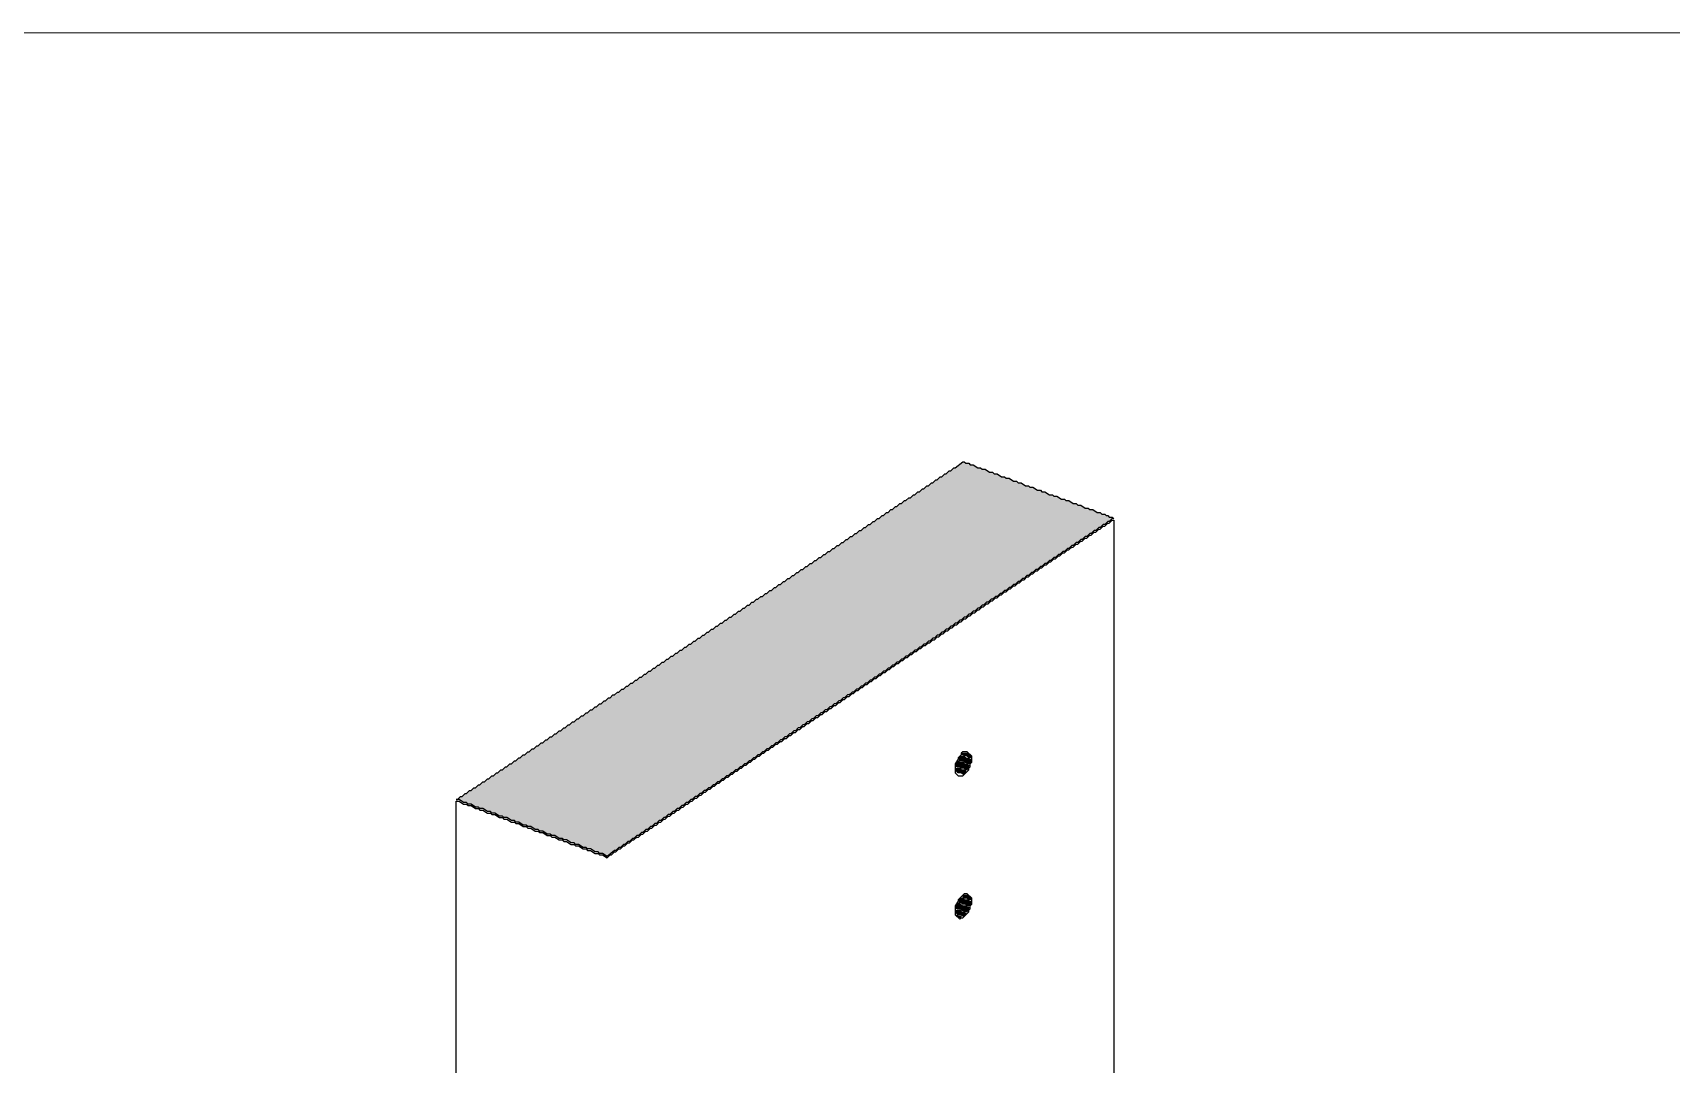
# Model space of a CAD drawing. Header units: millimetres. Extents: x 5 to 252589, y 5 to 415.
# Drawn here: x 12393.1 to 12484.5, y 147.5 to 205 of the extents above; entities that cross this region are included whole.
import ezdxf

# ---------------------------------------------------------------- set-up
doc = ezdxf.new("R2010")
doc.units = ezdxf.units.MM
for name, color, linetype, lineweight in [('DIM', 7, 'Continuous', 13), ('HATCH', 8, 'Continuous', 9), ('OUTLINE', 7, 'Continuous', 25)]:
    doc.layers.add(name, color=color, linetype=linetype, lineweight=lineweight)

msp = doc.modelspace()

# ---------------------------------------------------------------- hatches: boundary and pattern name
at = {"layer": 'HATCH', "true_color": 0xceb089}
for points in [[(12416.75, 162.25), (12416.83333, 162.25), (12417, 162.41667), (12417.08333, 162.41667), (12417.25, 162.58333), (12417.33333, 162.58333), (12417.5, 162.75), (12417.58333, 162.75), (12417.75, 162.91667), (12417.83333, 162.91667), (12418, 163.08333), (12418.08333, 163.08333), (12418.25, 163.25), (12418.33333, 163.25), (12418.5, 163.41667), (12418.58333, 163.41667), (12418.75, 163.58333), (12418.83333, 163.58333), (12419, 163.75), (12419.08333, 163.75), (12419.25, 163.91667), (12419.33333, 163.91667), (12419.5, 164.08333), (12419.58333, 164.08333), (12419.75, 164.25), (12419.83333, 164.25), (12420, 164.41667), (12420.08333, 164.41667), (12420.25, 164.58333), (12420.33333, 164.58333), (12420.5, 164.75), (12420.58333, 164.75), (12420.75, 164.91667), (12420.83333, 164.91667), (12421, 165.08333), (12421.08333, 165.08333), (12421.25, 165.25), (12421.33333, 165.25), (12421.5, 165.41667), (12421.58333, 165.41667), (12421.75, 165.58333), (12421.83333, 165.58333), (12422, 165.75), (12422.08333, 165.75), (12422.25, 165.91667), (12422.33333, 165.91667), (12422.5, 166.08333), (12422.58333, 166.08333), (12422.75, 166.25), (12422.83333, 166.25), (12423, 166.41667), (12423.08333, 166.41667), (12423.25, 166.58333), (12423.33333, 166.58333), (12423.5, 166.75), (12423.58333, 166.75), (12423.75, 166.91667), (12423.83333, 166.91667), (12424, 167.08333), (12424.08333, 167.08333), (12424.25, 167.25), (12424.33333, 167.25), (12424.5, 167.41667), (12424.58333, 167.41667), (12424.75, 167.58333), (12424.83333, 167.58333), (12425, 167.75), (12425.08333, 167.75), (12425.25, 167.91667), (12425.33333, 167.91667), (12425.5, 168.08333), (12425.58333, 168.08333), (12425.75, 168.25), (12425.83333, 168.25), (12426, 168.41667), (12426.08333, 168.41667), (12426.25, 168.58333), (12426.33333, 168.58333), (12426.5, 168.75), (12426.58333, 168.75), (12426.75, 168.91667), (12426.83333, 168.91667), (12427, 169.08333), (12427.08333, 169.08333), (12427.25, 169.25), (12427.33333, 169.25), (12427.5, 169.41667), (12427.58333, 169.41667), (12427.75, 169.58333), (12427.83333, 169.58333), (12428, 169.75), (12428.08333, 169.75), (12428.25, 169.91667), (12428.33333, 169.91667), (12428.5, 170.08333), (12428.58333, 170.08333), (12428.75, 170.25), (12428.83333, 170.25), (12429, 170.41667), (12429.08333, 170.41667), (12429.25, 170.58333), (12429.33333, 170.58333), (12429.5, 170.75), (12429.58333, 170.75), (12429.75, 170.91667), (12429.83333, 170.91667), (12430, 171.08333), (12430.08333, 171.08333), (12430.25, 171.25), (12430.33333, 171.25), (12430.5, 171.41667), (12430.58333, 171.41667), (12430.75, 171.58333), (12430.83333, 171.58333), (12431, 171.75), (12431.08333, 171.75), (12431.25, 171.91667), (12431.33333, 171.91667), (12431.5, 172.08333), (12431.58333, 172.08333), (12431.75, 172.25), (12431.83333, 172.25), (12432, 172.41667), (12432.08333, 172.41667), (12432.25, 172.58333), (12432.33333, 172.58333), (12432.5, 172.75), (12432.58333, 172.75), (12432.75, 172.91667), (12432.83333, 172.91667), (12433, 173.08333), (12433.08333, 173.08333), (12433.25, 173.25), (12433.33333, 173.25), (12433.5, 173.41667), (12433.58333, 173.41667), (12433.75, 173.58333), (12433.83333, 173.58333), (12434, 173.75), (12434.08333, 173.75), (12434.25, 173.91667), (12434.33333, 173.91667), (12434.5, 174.08333), (12434.58333, 174.08333), (12434.75, 174.25), (12434.83333, 174.25), (12435, 174.41667), (12435.08333, 174.41667), (12435.25, 174.58333), (12435.33333, 174.58333), (12435.5, 174.75), (12435.58333, 174.75), (12435.75, 174.91667), (12435.83333, 174.91667), (12436, 175.08333), (12436.08333, 175.08333), (12436.25, 175.25), (12436.33333, 175.25), (12436.5, 175.41667), (12436.58333, 175.41667), (12436.75, 175.58333), (12436.83333, 175.58333), (12437, 175.75), (12437.08333, 175.75), (12437.25, 175.91667), (12437.33333, 175.91667), (12437.5, 176.08333), (12437.58333, 176.08333), (12437.75, 176.25), (12437.83333, 176.25), (12438, 176.41667), (12438.08333, 176.41667), (12438.25, 176.58333), (12438.33333, 176.58333), (12438.5, 176.75), (12438.58333, 176.75), (12438.75, 176.91667), (12438.83333, 176.91667), (12439, 177.08333), (12439.08333, 177.08333), (12439.25, 177.25), (12439.33333, 177.25), (12439.5, 177.41667), (12439.58333, 177.41667), (12439.75, 177.58333), (12439.83333, 177.58333), (12440, 177.75), (12440.08333, 177.75), (12440.25, 177.91667), (12440.33333, 177.91667), (12440.5, 178.08333), (12440.58333, 178.08333), (12440.75, 178.25), (12440.83333, 178.25), (12441, 178.41667), (12441.08333, 178.41667), (12441.25, 178.58333), (12441.33333, 178.58333), (12441.5, 178.75), (12441.58333, 178.75), (12441.75, 178.91667), (12441.83333, 178.91667), (12442, 179.08333), (12442.08333, 179.08333), (12442.25, 179.25), (12442.33333, 179.25), (12442.5, 179.41667), (12442.58333, 179.41667), (12442.75, 179.58333), (12442.83333, 179.58333), (12443, 179.75), (12443.08333, 179.75), (12443.25, 179.91667), (12443.33333, 179.91667), (12443.5, 180.08333), (12443.58333, 180.08333), (12443.75, 180.25), (12443.83333, 180.25), (12444, 180.41667), (12444.08333, 180.41667), (12444.25, 180.58333), (12444.33333, 180.58333), (12444.5, 180.75), (12444.58333, 180.75), (12445, 181.08333), (12445.08333, 181.08333), (12445.16667, 181), (12445.33333, 181), (12445.41667, 180.91667), (12445.58333, 180.91667), (12445.83333, 180.75), (12446, 180.75), (12446.08333, 180.66667), (12446.25, 180.66667), (12446.5, 180.5), (12446.66667, 180.5), (12446.75, 180.41667), (12446.91667, 180.41667), (12447.16667, 180.25), (12447.33333, 180.25), (12447.41667, 180.16667), (12447.58333, 180.16667), (12447.83333, 180), (12448, 180), (12448.08333, 179.91667), (12448.25, 179.91667), (12448.5, 179.75), (12448.66667, 179.75), (12448.75, 179.66667), (12448.91667, 179.66667), (12449.16667, 179.5), (12449.33333, 179.5), (12449.41667, 179.41667), (12449.58333, 179.41667), (12449.83333, 179.25), (12450, 179.25), (12450.08333, 179.16667), (12450.25, 179.16667), (12450.5, 179), (12450.66667, 179), (12450.75, 178.91667), (12450.91667, 178.91667), (12451.16667, 178.75), (12451.33333, 178.75), (12451.41667, 178.66667), (12451.58333, 178.66667), (12451.83333, 178.5), (12452, 178.5), (12452.08333, 178.41667), (12452.25, 178.41667), (12452.5, 178.25), (12452.66667, 178.25), (12452.75, 178.16667), (12452.91667, 178.16667), (12453, 178.08333), (12453.08333, 178.08333), (12453.16667, 178), (12453.33333, 178), (12453.41667, 177.91667), (12453.33333, 177.91667), (12453.16667, 177.75), (12453.08333, 177.75), (12452.91667, 177.58333), (12452.83333, 177.58333), (12452.66667, 177.41667), (12452.58333, 177.41667), (12452.41667, 177.25), (12452.33333, 177.25), (12452.16667, 177.08333), (12452.08333, 177.08333), (12451.91667, 176.91667), (12451.83333, 176.91667), (12451.66667, 176.75), (12451.58333, 176.75), (12451.41667, 176.58333), (12451.33333, 176.58333), (12451.16667, 176.41667), (12451.08333, 176.41667), (12450.91667, 176.25), (12450.83333, 176.25), (12450.66667, 176.08333), (12450.58333, 176.08333), (12450.41667, 175.91667), (12450.33333, 175.91667), (12450.16667, 175.75), (12450.08333, 175.75), (12449.91667, 175.58333), (12449.83333, 175.58333), (12449.66667, 175.41667), (12449.58333, 175.41667), (12449.41667, 175.25), (12449.33333, 175.25), (12449.16667, 175.08333), (12449.08333, 175.08333), (12448.91667, 174.91667), (12448.83333, 174.91667), (12448.66667, 174.75), (12448.58333, 174.75), (12448.41667, 174.58333), (12448.33333, 174.58333), (12448.16667, 174.41667), (12448.08333, 174.41667), (12447.91667, 174.25), (12447.83333, 174.25), (12447.66667, 174.08333), (12447.58333, 174.08333), (12447.41667, 173.91667), (12447.33333, 173.91667), (12447.16667, 173.75), (12447.08333, 173.75), (12446.91667, 173.58333), (12446.83333, 173.58333), (12446.66667, 173.41667), (12446.58333, 173.41667), (12446.41667, 173.25), (12446.33333, 173.25), (12446.16667, 173.08333), (12446.08333, 173.08333), (12445.91667, 172.91667), (12445.83333, 172.91667), (12445.66667, 172.75), (12445.58333, 172.75), (12445.41667, 172.58333), (12445.33333, 172.58333), (12445.16667, 172.41667), (12445.08333, 172.41667), (12444.91667, 172.25), (12444.83333, 172.25), (12444.66667, 172.08333), (12444.58333, 172.08333), (12444.41667, 171.91667), (12444.33333, 171.91667), (12444.16667, 171.75), (12444.08333, 171.75), (12443.91667, 171.58333), (12443.83333, 171.58333), (12443.66667, 171.41667), (12443.58333, 171.41667), (12443.41667, 171.25), (12443.33333, 171.25), (12443.16667, 171.08333), (12443.08333, 171.08333), (12442.91667, 170.91667), (12442.83333, 170.91667), (12442.66667, 170.75), (12442.58333, 170.75), (12442.41667, 170.58333), (12442.33333, 170.58333), (12442.16667, 170.41667), (12442.08333, 170.41667), (12441.91667, 170.25), (12441.83333, 170.25), (12441.66667, 170.08333), (12441.58333, 170.08333), (12441.41667, 169.91667), (12441.33333, 169.91667), (12441.16667, 169.75), (12441.08333, 169.75), (12440.91667, 169.58333), (12440.83333, 169.58333), (12440.66667, 169.41667), (12440.58333, 169.41667), (12440.41667, 169.25), (12440.33333, 169.25), (12440.16667, 169.08333), (12440.08333, 169.08333), (12439.91667, 168.91667), (12439.83333, 168.91667), (12439.66667, 168.75), (12439.58333, 168.75), (12439.41667, 168.58333), (12439.33333, 168.58333), (12439.16667, 168.41667), (12439.08333, 168.41667), (12438.91667, 168.25), (12438.83333, 168.25), (12438.66667, 168.08333), (12438.58333, 168.08333), (12438.41667, 167.91667), (12438.33333, 167.91667), (12438.16667, 167.75), (12438.08333, 167.75), (12437.91667, 167.58333), (12437.83333, 167.58333), (12437.66667, 167.41667), (12437.58333, 167.41667), (12437.41667, 167.25), (12437.33333, 167.25), (12437.16667, 167.08333), (12437.08333, 167.08333), (12436.91667, 166.91667), (12436.83333, 166.91667), (12436.66667, 166.75), (12436.58333, 166.75), (12436.41667, 166.58333), (12436.33333, 166.58333), (12436.16667, 166.41667), (12436.08333, 166.41667), (12435.91667, 166.25), (12435.83333, 166.25), (12435.66667, 166.08333), (12435.58333, 166.08333), (12435.41667, 165.91667), (12435.33333, 165.91667), (12435.16667, 165.75), (12435.08333, 165.75), (12434.91667, 165.58333), (12434.83333, 165.58333), (12434.66667, 165.41667), (12434.58333, 165.41667), (12434.41667, 165.25), (12434.33333, 165.25), (12434.16667, 165.08333), (12434.08333, 165.08333), (12433.91667, 164.91667), (12433.83333, 164.91667), (12433.66667, 164.75), (12433.58333, 164.75), (12433.41667, 164.58333), (12433.33333, 164.58333), (12433.16667, 164.41667), (12433.08333, 164.41667), (12432.91667, 164.25), (12432.83333, 164.25), (12432.66667, 164.08333), (12432.58333, 164.08333), (12432.41667, 163.91667), (12432.33333, 163.91667), (12432.16667, 163.75), (12432.08333, 163.75), (12431.91667, 163.58333), (12431.83333, 163.58333), (12431.66667, 163.41667), (12431.58333, 163.41667), (12431.41667, 163.25), (12431.33333, 163.25), (12431.16667, 163.08333), (12431.08333, 163.08333), (12430.91667, 162.91667), (12430.83333, 162.91667), (12430.66667, 162.75), (12430.58333, 162.75), (12430.41667, 162.58333), (12430.33333, 162.58333), (12430.16667, 162.41667), (12430.08333, 162.41667), (12429.91667, 162.25), (12429.83333, 162.25), (12429.66667, 162.08333), (12429.58333, 162.08333), (12429.41667, 161.91667), (12429.33333, 161.91667), (12429.16667, 161.75), (12429.08333, 161.75), (12428.91667, 161.58333), (12428.83333, 161.58333), (12428.66667, 161.41667), (12428.58333, 161.41667), (12428.41667, 161.25), (12428.33333, 161.25), (12428.16667, 161.08333), (12428.08333, 161.08333), (12427.91667, 160.91667), (12427.83333, 160.91667), (12427.66667, 160.75), (12427.58333, 160.75), (12427.41667, 160.58333), (12427.33333, 160.58333), (12427.16667, 160.41667), (12427.08333, 160.41667), (12426.91667, 160.25), (12426.83333, 160.25), (12426.66667, 160.08333), (12426.58333, 160.08333), (12426.41667, 159.91667), (12426.33333, 159.91667), (12426.16667, 159.75), (12426.08333, 159.75), (12425.91667, 159.58333), (12425.83333, 159.58333), (12425.66667, 159.41667), (12425.58333, 159.41667), (12425.16667, 159.08333), (12424.91667, 159.25), (12424.75, 159.25), (12424.66667, 159.33333), (12424.5, 159.33333), (12424.25, 159.5), (12424.08333, 159.5), (12424, 159.58333), (12423.83333, 159.58333), (12423.58333, 159.75), (12423.41667, 159.75), (12423.33333, 159.83333), (12423.16667, 159.83333), (12422.91667, 160), (12422.75, 160), (12422.66667, 160.08333), (12422.5, 160.08333), (12422.25, 160.25), (12422.08333, 160.25), (12422, 160.33333), (12421.83333, 160.33333), (12421.58333, 160.5), (12421.41667, 160.5), (12421.33333, 160.58333), (12421.16667, 160.58333), (12420.91667, 160.75), (12420.75, 160.75), (12420.66667, 160.83333), (12420.5, 160.83333), (12420.25, 161), (12420.08333, 161), (12420, 161.08333), (12419.83333, 161.08333), (12419.58333, 161.25), (12419.41667, 161.25), (12419.33333, 161.33333), (12419.16667, 161.33333), (12418.91667, 161.5), (12418.75, 161.5), (12418.66667, 161.58333), (12418.5, 161.58333), (12418.25, 161.75), (12418.08333, 161.75), (12418, 161.83333), (12417.83333, 161.83333), (12417.58333, 162), (12417.41667, 162), (12417.33333, 162.08333), (12417.16667, 162.08333), (12416.91667, 162.25)], [(12445.25, 163.91667), (12445.16667, 163.91667), (12445.08333, 164), (12444.91667, 164), (12444.83333, 164.08333), (12444.66667, 164.08333), (12444.66667, 164.25), (12444.75, 164.33333), (12444.75, 164.41667), (12444.83333, 164.33333), (12445, 164.33333), (12445.08333, 164.25), (12445.33333, 164.16667)], [(12445.25, 156), (12445.08333, 156), (12444.83333, 156.16667), (12444.66667, 156.16667), (12444.66667, 156.33333), (12444.75, 156.41667), (12444.75, 156.5), (12445, 156.33333), (12445.16667, 156.33333), (12445.25, 156.25), (12445.33333, 156.25)]]:
    msp.add_hatch(color=43, dxfattribs=at).paths.add_polyline_path(points)
at = {"layer": 'HATCH', "true_color": 0xc4a782}
for points in [[(12445.41667, 164.33333), (12445.33333, 164.25), (12445.25, 164.25), (12445, 164.41667), (12444.83333, 164.41667), (12444.83333, 164.58333), (12444.91667, 164.66667), (12445.08333, 164.66667), (12445.16667, 164.58333), (12445.41667, 164.5)], [(12445.41667, 156.41667), (12445.33333, 156.33333), (12445.25, 156.33333), (12445.16667, 156.41667), (12445, 156.41667), (12444.91667, 156.5), (12444.83333, 156.5), (12444.83333, 156.66667), (12444.91667, 156.75), (12445, 156.75), (12445.08333, 156.66667), (12445.25, 156.66667), (12445.33333, 156.58333), (12445.41667, 156.58333)]]:
    msp.add_hatch(color=43, dxfattribs=at).paths.add_polyline_path(points)
at = {"layer": 'HATCH', "true_color": 0xb49a77}
for points in [[(12445.41667, 164.58333), (12445.33333, 164.58333), (12445.25, 164.66667), (12445, 164.75), (12445, 164.83333), (12445.25, 164.83333), (12445.41667, 164.66667)], [(12445.41667, 156.66667), (12445.33333, 156.66667), (12445.25, 156.75), (12445.08333, 156.75), (12445, 156.83333), (12445.08333, 156.91667), (12445.25, 156.91667), (12445.41667, 156.75)]]:
    msp.add_hatch(color=33, dxfattribs=at).paths.add_polyline_path(points)
at = {"layer": 'HATCH', "true_color": 0xd3b58c}
for points in [[(12445.16667, 163.83333), (12445, 163.66667), (12444.91667, 163.75), (12444.75, 163.75), (12444.66667, 163.83333), (12444.66667, 164), (12444.83333, 164), (12444.91667, 163.91667), (12445.08333, 163.91667)], [(12445.16667, 155.91667), (12445, 155.75), (12444.91667, 155.83333), (12444.75, 155.83333), (12444.66667, 155.91667), (12444.66667, 156.08333), (12444.83333, 156.08333), (12444.91667, 156)]]:
    msp.add_hatch(color=43, dxfattribs=at).paths.add_polyline_path(points)
at = {"layer": 'HATCH', "true_color": 0xc9ac85}
msp.add_hatch(color=43, dxfattribs=at).paths.add_polyline_path([(12444.91667, 155.75), (12444.83333, 155.66667), (12444.66667, 155.83333), (12444.75, 155.75)])

# ---------------------------------------------------------------- linework, layer by layer
at = {"layer": 'DIM'}
msp.add_line((12018, 205), (12576, 205), dxfattribs=at)
at = {"layer": 'OUTLINE', "color": 139, "true_color": 0x42544a}
for points in [[(12416.75, 162.25), (12416.83333, 162.25), (12417, 162.41667), (12417.08333, 162.41667), (12417.25, 162.58333), (12417.33333, 162.58333), (12417.5, 162.75), (12417.58333, 162.75), (12417.75, 162.91667), (12417.83333, 162.91667), (12418, 163.08333), (12418.08333, 163.08333), (12418.25, 163.25), (12418.33333, 163.25), (12418.5, 163.41667), (12418.58333, 163.41667), (12418.75, 163.58333), (12418.83333, 163.58333), (12419, 163.75), (12419.08333, 163.75), (12419.25, 163.91667), (12419.33333, 163.91667), (12419.5, 164.08333), (12419.58333, 164.08333), (12419.75, 164.25), (12419.83333, 164.25), (12420, 164.41667), (12420.08333, 164.41667), (12420.25, 164.58333), (12420.33333, 164.58333), (12420.5, 164.75), (12420.58333, 164.75), (12420.75, 164.91667), (12420.83333, 164.91667), (12421, 165.08333), (12421.08333, 165.08333), (12421.25, 165.25), (12421.33333, 165.25), (12421.5, 165.41667), (12421.58333, 165.41667), (12421.75, 165.58333), (12421.83333, 165.58333), (12422, 165.75), (12422.08333, 165.75), (12422.25, 165.91667), (12422.33333, 165.91667), (12422.5, 166.08333), (12422.58333, 166.08333), (12422.75, 166.25), (12422.83333, 166.25), (12423, 166.41667), (12423.08333, 166.41667), (12423.25, 166.58333), (12423.33333, 166.58333), (12423.5, 166.75), (12423.58333, 166.75), (12423.75, 166.91667), (12423.83333, 166.91667), (12424, 167.08333), (12424.08333, 167.08333), (12424.25, 167.25), (12424.33333, 167.25), (12424.5, 167.41667), (12424.58333, 167.41667), (12424.75, 167.58333), (12424.83333, 167.58333), (12425, 167.75), (12425.08333, 167.75), (12425.25, 167.91667), (12425.33333, 167.91667), (12425.5, 168.08333), (12425.58333, 168.08333), (12425.75, 168.25), (12425.83333, 168.25), (12426, 168.41667), (12426.08333, 168.41667), (12426.25, 168.58333), (12426.33333, 168.58333), (12426.5, 168.75), (12426.58333, 168.75), (12426.75, 168.91667), (12426.83333, 168.91667), (12427, 169.08333), (12427.08333, 169.08333), (12427.25, 169.25), (12427.33333, 169.25), (12427.5, 169.41667), (12427.58333, 169.41667), (12427.75, 169.58333), (12427.83333, 169.58333), (12428, 169.75), (12428.08333, 169.75), (12428.25, 169.91667), (12428.33333, 169.91667), (12428.5, 170.08333), (12428.58333, 170.08333), (12428.75, 170.25), (12428.83333, 170.25), (12429, 170.41667), (12429.08333, 170.41667), (12429.25, 170.58333), (12429.33333, 170.58333), (12429.5, 170.75), (12429.58333, 170.75), (12429.75, 170.91667), (12429.83333, 170.91667), (12430, 171.08333), (12430.08333, 171.08333), (12430.25, 171.25), (12430.33333, 171.25), (12430.5, 171.41667), (12430.58333, 171.41667), (12430.75, 171.58333), (12430.83333, 171.58333), (12431, 171.75), (12431.08333, 171.75), (12431.25, 171.91667), (12431.33333, 171.91667), (12431.5, 172.08333), (12431.58333, 172.08333), (12431.75, 172.25), (12431.83333, 172.25), (12432, 172.41667), (12432.08333, 172.41667), (12432.25, 172.58333), (12432.33333, 172.58333), (12432.5, 172.75), (12432.58333, 172.75), (12432.75, 172.91667), (12432.83333, 172.91667), (12433, 173.08333), (12433.08333, 173.08333), (12433.25, 173.25), (12433.33333, 173.25), (12433.5, 173.41667), (12433.58333, 173.41667), (12433.75, 173.58333), (12433.83333, 173.58333), (12434, 173.75), (12434.08333, 173.75), (12434.25, 173.91667), (12434.33333, 173.91667), (12434.5, 174.08333), (12434.58333, 174.08333), (12434.75, 174.25), (12434.83333, 174.25), (12435, 174.41667), (12435.08333, 174.41667), (12435.25, 174.58333), (12435.33333, 174.58333), (12435.5, 174.75), (12435.58333, 174.75), (12435.75, 174.91667), (12435.83333, 174.91667), (12436, 175.08333), (12436.08333, 175.08333), (12436.25, 175.25), (12436.33333, 175.25), (12436.5, 175.41667), (12436.58333, 175.41667), (12436.75, 175.58333), (12436.83333, 175.58333), (12437, 175.75), (12437.08333, 175.75), (12437.25, 175.91667), (12437.33333, 175.91667), (12437.5, 176.08333), (12437.58333, 176.08333), (12437.75, 176.25), (12437.83333, 176.25), (12438, 176.41667), (12438.08333, 176.41667), (12438.25, 176.58333), (12438.33333, 176.58333), (12438.5, 176.75), (12438.58333, 176.75), (12438.75, 176.91667), (12438.83333, 176.91667), (12439, 177.08333), (12439.08333, 177.08333), (12439.25, 177.25), (12439.33333, 177.25), (12439.5, 177.41667), (12439.58333, 177.41667), (12439.75, 177.58333), (12439.83333, 177.58333), (12440, 177.75), (12440.08333, 177.75), (12440.25, 177.91667), (12440.33333, 177.91667), (12440.5, 178.08333), (12440.58333, 178.08333), (12440.75, 178.25), (12440.83333, 178.25), (12441, 178.41667), (12441.08333, 178.41667), (12441.25, 178.58333), (12441.33333, 178.58333), (12441.5, 178.75), (12441.58333, 178.75), (12441.75, 178.91667), (12441.83333, 178.91667), (12442, 179.08333), (12442.08333, 179.08333), (12442.25, 179.25), (12442.33333, 179.25), (12442.5, 179.41667), (12442.58333, 179.41667), (12442.75, 179.58333), (12442.83333, 179.58333), (12443, 179.75), (12443.08333, 179.75), (12443.25, 179.91667), (12443.33333, 179.91667), (12443.5, 180.08333), (12443.58333, 180.08333), (12443.75, 180.25), (12443.83333, 180.25), (12444, 180.41667), (12444.08333, 180.41667), (12444.25, 180.58333), (12444.33333, 180.58333), (12444.5, 180.75), (12444.58333, 180.75), (12445, 181.08333), (12445.08333, 181.08333), (12445.16667, 181), (12445.33333, 181), (12445.41667, 180.91667), (12445.58333, 180.91667), (12445.83333, 180.75), (12446, 180.75), (12446.08333, 180.66667), (12446.25, 180.66667), (12446.5, 180.5), (12446.66667, 180.5), (12446.75, 180.41667), (12446.91667, 180.41667), (12447.16667, 180.25), (12447.33333, 180.25), (12447.41667, 180.16667), (12447.58333, 180.16667), (12447.83333, 180), (12448, 180), (12448.08333, 179.91667), (12448.25, 179.91667), (12448.5, 179.75), (12448.66667, 179.75), (12448.75, 179.66667), (12448.91667, 179.66667), (12449.16667, 179.5), (12449.33333, 179.5), (12449.41667, 179.41667), (12449.58333, 179.41667), (12449.83333, 179.25), (12450, 179.25), (12450.08333, 179.16667), (12450.25, 179.16667), (12450.5, 179), (12450.66667, 179), (12450.75, 178.91667), (12450.91667, 178.91667), (12451.16667, 178.75), (12451.33333, 178.75), (12451.41667, 178.66667), (12451.58333, 178.66667), (12451.83333, 178.5), (12452, 178.5), (12452.08333, 178.41667), (12452.25, 178.41667), (12452.5, 178.25), (12452.66667, 178.25), (12452.75, 178.16667), (12452.91667, 178.16667), (12453, 178.08333), (12453.08333, 178.08333), (12453.16667, 178), (12453.33333, 178), (12453.41667, 177.91667), (12453.33333, 177.91667), (12453.16667, 177.75), (12453.08333, 177.75), (12452.91667, 177.58333), (12452.83333, 177.58333), (12452.66667, 177.41667), (12452.58333, 177.41667), (12452.41667, 177.25), (12452.33333, 177.25), (12452.16667, 177.08333), (12452.08333, 177.08333), (12451.91667, 176.91667), (12451.83333, 176.91667), (12451.66667, 176.75), (12451.58333, 176.75), (12451.41667, 176.58333), (12451.33333, 176.58333), (12451.16667, 176.41667), (12451.08333, 176.41667), (12450.91667, 176.25), (12450.83333, 176.25), (12450.66667, 176.08333), (12450.58333, 176.08333), (12450.41667, 175.91667), (12450.33333, 175.91667), (12450.16667, 175.75), (12450.08333, 175.75), (12449.91667, 175.58333), (12449.83333, 175.58333), (12449.66667, 175.41667), (12449.58333, 175.41667), (12449.41667, 175.25), (12449.33333, 175.25), (12449.16667, 175.08333), (12449.08333, 175.08333), (12448.91667, 174.91667), (12448.83333, 174.91667), (12448.66667, 174.75), (12448.58333, 174.75), (12448.41667, 174.58333), (12448.33333, 174.58333), (12448.16667, 174.41667), (12448.08333, 174.41667), (12447.91667, 174.25), (12447.83333, 174.25), (12447.66667, 174.08333), (12447.58333, 174.08333), (12447.41667, 173.91667), (12447.33333, 173.91667), (12447.16667, 173.75), (12447.08333, 173.75), (12446.91667, 173.58333), (12446.83333, 173.58333), (12446.66667, 173.41667), (12446.58333, 173.41667), (12446.41667, 173.25), (12446.33333, 173.25), (12446.16667, 173.08333), (12446.08333, 173.08333), (12445.91667, 172.91667), (12445.83333, 172.91667), (12445.66667, 172.75), (12445.58333, 172.75), (12445.41667, 172.58333), (12445.33333, 172.58333), (12445.16667, 172.41667), (12445.08333, 172.41667), (12444.91667, 172.25), (12444.83333, 172.25), (12444.66667, 172.08333), (12444.58333, 172.08333), (12444.41667, 171.91667), (12444.33333, 171.91667), (12444.16667, 171.75), (12444.08333, 171.75), (12443.91667, 171.58333), (12443.83333, 171.58333), (12443.66667, 171.41667), (12443.58333, 171.41667), (12443.41667, 171.25), (12443.33333, 171.25), (12443.16667, 171.08333), (12443.08333, 171.08333), (12442.91667, 170.91667), (12442.83333, 170.91667), (12442.66667, 170.75), (12442.58333, 170.75), (12442.41667, 170.58333), (12442.33333, 170.58333), (12442.16667, 170.41667), (12442.08333, 170.41667), (12441.91667, 170.25), (12441.83333, 170.25), (12441.66667, 170.08333), (12441.58333, 170.08333), (12441.41667, 169.91667), (12441.33333, 169.91667), (12441.16667, 169.75), (12441.08333, 169.75), (12440.91667, 169.58333), (12440.83333, 169.58333), (12440.66667, 169.41667), (12440.58333, 169.41667), (12440.41667, 169.25), (12440.33333, 169.25), (12440.16667, 169.08333), (12440.08333, 169.08333), (12439.91667, 168.91667), (12439.83333, 168.91667), (12439.66667, 168.75), (12439.58333, 168.75), (12439.41667, 168.58333), (12439.33333, 168.58333), (12439.16667, 168.41667), (12439.08333, 168.41667), (12438.91667, 168.25), (12438.83333, 168.25), (12438.66667, 168.08333), (12438.58333, 168.08333), (12438.41667, 167.91667), (12438.33333, 167.91667), (12438.16667, 167.75), (12438.08333, 167.75), (12437.91667, 167.58333), (12437.83333, 167.58333), (12437.66667, 167.41667), (12437.58333, 167.41667), (12437.41667, 167.25), (12437.33333, 167.25), (12437.16667, 167.08333), (12437.08333, 167.08333), (12436.91667, 166.91667), (12436.83333, 166.91667), (12436.66667, 166.75), (12436.58333, 166.75), (12436.41667, 166.58333), (12436.33333, 166.58333), (12436.16667, 166.41667), (12436.08333, 166.41667), (12435.91667, 166.25), (12435.83333, 166.25), (12435.66667, 166.08333), (12435.58333, 166.08333), (12435.41667, 165.91667), (12435.33333, 165.91667), (12435.16667, 165.75), (12435.08333, 165.75), (12434.91667, 165.58333), (12434.83333, 165.58333), (12434.66667, 165.41667), (12434.58333, 165.41667), (12434.41667, 165.25), (12434.33333, 165.25), (12434.16667, 165.08333), (12434.08333, 165.08333), (12433.91667, 164.91667), (12433.83333, 164.91667), (12433.66667, 164.75), (12433.58333, 164.75), (12433.41667, 164.58333), (12433.33333, 164.58333), (12433.16667, 164.41667), (12433.08333, 164.41667), (12432.91667, 164.25), (12432.83333, 164.25), (12432.66667, 164.08333), (12432.58333, 164.08333), (12432.41667, 163.91667), (12432.33333, 163.91667), (12432.16667, 163.75), (12432.08333, 163.75), (12431.91667, 163.58333), (12431.83333, 163.58333), (12431.66667, 163.41667), (12431.58333, 163.41667), (12431.41667, 163.25), (12431.33333, 163.25), (12431.16667, 163.08333), (12431.08333, 163.08333), (12430.91667, 162.91667), (12430.83333, 162.91667), (12430.66667, 162.75), (12430.58333, 162.75), (12430.41667, 162.58333), (12430.33333, 162.58333), (12430.16667, 162.41667), (12430.08333, 162.41667), (12429.91667, 162.25), (12429.83333, 162.25), (12429.66667, 162.08333), (12429.58333, 162.08333), (12429.41667, 161.91667), (12429.33333, 161.91667), (12429.16667, 161.75), (12429.08333, 161.75), (12428.91667, 161.58333), (12428.83333, 161.58333), (12428.66667, 161.41667), (12428.58333, 161.41667), (12428.41667, 161.25), (12428.33333, 161.25), (12428.16667, 161.08333), (12428.08333, 161.08333), (12427.91667, 160.91667), (12427.83333, 160.91667), (12427.66667, 160.75), (12427.58333, 160.75), (12427.41667, 160.58333), (12427.33333, 160.58333), (12427.16667, 160.41667), (12427.08333, 160.41667), (12426.91667, 160.25), (12426.83333, 160.25), (12426.66667, 160.08333), (12426.58333, 160.08333), (12426.41667, 159.91667), (12426.33333, 159.91667), (12426.16667, 159.75), (12426.08333, 159.75), (12425.91667, 159.58333), (12425.83333, 159.58333), (12425.66667, 159.41667), (12425.58333, 159.41667), (12425.16667, 159.08333), (12424.91667, 159.25), (12424.75, 159.25), (12424.66667, 159.33333), (12424.5, 159.33333), (12424.25, 159.5), (12424.08333, 159.5), (12424, 159.58333), (12423.83333, 159.58333), (12423.58333, 159.75), (12423.41667, 159.75), (12423.33333, 159.83333), (12423.16667, 159.83333), (12422.91667, 160), (12422.75, 160), (12422.66667, 160.08333), (12422.5, 160.08333), (12422.25, 160.25), (12422.08333, 160.25), (12422, 160.33333), (12421.83333, 160.33333), (12421.58333, 160.5), (12421.41667, 160.5), (12421.33333, 160.58333), (12421.16667, 160.58333), (12420.91667, 160.75), (12420.75, 160.75), (12420.66667, 160.83333), (12420.5, 160.83333), (12420.25, 161), (12420.08333, 161), (12420, 161.08333), (12419.83333, 161.08333), (12419.58333, 161.25), (12419.41667, 161.25), (12419.33333, 161.33333), (12419.16667, 161.33333), (12418.91667, 161.5), (12418.75, 161.5), (12418.66667, 161.58333), (12418.5, 161.58333), (12418.25, 161.75), (12418.08333, 161.75), (12418, 161.83333), (12417.83333, 161.83333), (12417.58333, 162), (12417.41667, 162), (12417.33333, 162.08333), (12417.16667, 162.08333), (12416.91667, 162.25)], [(12444.75, 163.58333), (12445, 163.58333), (12445.33333, 163.91667), (12445.33333, 164), (12445.41667, 164.08333), (12445.41667, 164.25), (12445.5, 164.33333), (12445.5, 164.66667), (12445.25, 164.91667), (12445, 164.91667), (12444.91667, 164.83333), (12444.91667, 164.75), (12444.75, 164.58333), (12444.75, 164.5), (12444.58333, 164.25), (12444.58333, 163.75)], [(12445.41667, 164.33333), (12445.33333, 164.25), (12445.25, 164.25), (12445, 164.41667), (12444.83333, 164.41667), (12444.83333, 164.58333), (12444.91667, 164.66667), (12445.08333, 164.66667), (12445.16667, 164.58333), (12445.41667, 164.5)], [(12445.41667, 164.58333), (12445.33333, 164.58333), (12445.25, 164.66667), (12445, 164.75), (12445, 164.83333), (12445.25, 164.83333), (12445.41667, 164.66667)], [(12445.25, 163.91667), (12445.16667, 163.91667), (12445.08333, 164), (12444.91667, 164), (12444.83333, 164.08333), (12444.66667, 164.08333), (12444.66667, 164.25), (12444.75, 164.33333), (12444.75, 164.41667), (12444.83333, 164.33333), (12445, 164.33333), (12445.08333, 164.25), (12445.33333, 164.16667)], [(12445.16667, 163.83333), (12445, 163.66667), (12444.91667, 163.75), (12444.75, 163.75), (12444.66667, 163.83333), (12444.66667, 164), (12444.83333, 164), (12444.91667, 163.91667), (12445.08333, 163.91667)], [(12444.83333, 155.58333), (12444.91667, 155.66667), (12445, 155.66667), (12445.33333, 156), (12445.33333, 156.08333), (12445.41667, 156.16667), (12445.41667, 156.33333), (12445.5, 156.41667), (12445.5, 156.75), (12445.25, 157), (12445.08333, 157), (12444.75, 156.66667), (12444.75, 156.58333), (12444.58333, 156.33333), (12444.58333, 155.83333)], [(12445.25, 156), (12445.08333, 156), (12444.83333, 156.16667), (12444.66667, 156.16667), (12444.66667, 156.33333), (12444.75, 156.41667), (12444.75, 156.5), (12445, 156.33333), (12445.16667, 156.33333), (12445.25, 156.25), (12445.33333, 156.25)], [(12445.41667, 156.41667), (12445.33333, 156.33333), (12445.25, 156.33333), (12445.16667, 156.41667), (12445, 156.41667), (12444.91667, 156.5), (12444.83333, 156.5), (12444.83333, 156.66667), (12444.91667, 156.75), (12445, 156.75), (12445.08333, 156.66667), (12445.25, 156.66667), (12445.33333, 156.58333), (12445.41667, 156.58333)], [(12445.41667, 156.66667), (12445.33333, 156.66667), (12445.25, 156.75), (12445.08333, 156.75), (12445, 156.83333), (12445.08333, 156.91667), (12445.25, 156.91667), (12445.41667, 156.75)], [(12445.16667, 155.91667), (12445, 155.75), (12444.91667, 155.83333), (12444.75, 155.83333), (12444.66667, 155.91667), (12444.66667, 156.08333), (12444.83333, 156.08333), (12444.91667, 156)], [(12444.91667, 155.75), (12444.83333, 155.66667), (12444.66667, 155.83333), (12444.75, 155.75)]]:
    msp.add_lwpolyline(points, close=True, dxfattribs=at)
msp.add_lwpolyline([(12416.75, 129.91667), (12416.75, 162.16667), (12416.91667, 162.16667), (12417.16667, 162), (12417.33333, 162), (12417.41667, 161.91667), (12417.58333, 161.91667), (12417.83333, 161.75), (12418, 161.75), (12418.08333, 161.66667), (12418.25, 161.66667), (12418.5, 161.5), (12418.66667, 161.5), (12418.75, 161.41667), (12418.91667, 161.41667), (12419.16667, 161.25), (12419.33333, 161.25), (12419.41667, 161.16667), (12419.58333, 161.16667), (12419.83333, 161), (12420, 161), (12420.08333, 160.91667), (12420.25, 160.91667), (12420.5, 160.75), (12420.66667, 160.75), (12420.75, 160.66667), (12420.91667, 160.66667), (12421.16667, 160.5), (12421.33333, 160.5), (12421.41667, 160.41667), (12421.58333, 160.41667), (12421.83333, 160.25), (12422, 160.25), (12422.08333, 160.16667), (12422.25, 160.16667), (12422.5, 160), (12422.66667, 160), (12422.75, 159.91667), (12422.91667, 159.91667), (12423.16667, 159.75), (12423.33333, 159.75), (12423.41667, 159.66667), (12423.58333, 159.66667), (12423.83333, 159.5), (12424, 159.5), (12424.08333, 159.41667), (12424.25, 159.41667), (12424.5, 159.25), (12424.66667, 159.25), (12424.75, 159.16667), (12424.91667, 159.16667), (12425.16667, 159), (12425.33333, 159.16667), (12425.41667, 159.16667), (12425.58333, 159.33333), (12425.66667, 159.33333), (12425.83333, 159.5), (12425.91667, 159.5), (12426.08333, 159.66667), (12426.16667, 159.66667), (12426.33333, 159.83333), (12426.41667, 159.83333), (12426.58333, 160), (12426.66667, 160), (12426.83333, 160.16667), (12426.91667, 160.16667), (12427.08333, 160.33333), (12427.16667, 160.33333), (12427.33333, 160.5), (12427.41667, 160.5), (12427.58333, 160.66667), (12427.66667, 160.66667), (12427.83333, 160.83333), (12427.91667, 160.83333), (12428.08333, 161), (12428.16667, 161), (12428.33333, 161.16667), (12428.41667, 161.16667), (12428.58333, 161.33333), (12428.66667, 161.33333), (12428.83333, 161.5), (12428.91667, 161.5), (12429.08333, 161.66667), (12429.16667, 161.66667), (12429.33333, 161.83333), (12429.41667, 161.83333), (12429.58333, 162), (12429.66667, 162), (12429.83333, 162.16667), (12429.91667, 162.16667), (12430.08333, 162.33333), (12430.16667, 162.33333), (12430.33333, 162.5), (12430.41667, 162.5), (12430.58333, 162.66667), (12430.66667, 162.66667), (12430.83333, 162.83333), (12430.91667, 162.83333), (12431.08333, 163), (12431.16667, 163), (12431.33333, 163.16667), (12431.41667, 163.16667), (12431.58333, 163.33333), (12431.66667, 163.33333), (12431.83333, 163.5), (12431.91667, 163.5), (12432.08333, 163.66667), (12432.16667, 163.66667), (12432.33333, 163.83333), (12432.41667, 163.83333), (12432.58333, 164), (12432.66667, 164), (12432.83333, 164.16667), (12432.91667, 164.16667), (12433.08333, 164.33333), (12433.16667, 164.33333), (12433.33333, 164.5), (12433.41667, 164.5), (12433.58333, 164.66667), (12433.66667, 164.66667), (12433.83333, 164.83333), (12433.91667, 164.83333), (12434.08333, 165), (12434.16667, 165), (12434.33333, 165.16667), (12434.41667, 165.16667), (12434.58333, 165.33333), (12434.66667, 165.33333), (12434.83333, 165.5), (12434.91667, 165.5), (12435.08333, 165.66667), (12435.16667, 165.66667), (12435.33333, 165.83333), (12435.41667, 165.83333), (12435.58333, 166), (12435.66667, 166), (12435.83333, 166.16667), (12435.91667, 166.16667), (12436.08333, 166.33333), (12436.16667, 166.33333), (12436.33333, 166.5), (12436.41667, 166.5), (12436.58333, 166.66667), (12436.66667, 166.66667), (12436.83333, 166.83333), (12436.91667, 166.83333), (12437.08333, 167), (12437.16667, 167), (12437.33333, 167.16667), (12437.41667, 167.16667), (12437.58333, 167.33333), (12437.66667, 167.33333), (12437.83333, 167.5), (12437.91667, 167.5), (12438.08333, 167.66667), (12438.16667, 167.66667), (12438.33333, 167.83333), (12438.41667, 167.83333), (12438.58333, 168), (12438.66667, 168), (12438.83333, 168.16667), (12438.91667, 168.16667), (12439.08333, 168.33333), (12439.16667, 168.33333), (12439.33333, 168.5), (12439.41667, 168.5), (12439.58333, 168.66667), (12439.66667, 168.66667), (12439.83333, 168.83333), (12439.91667, 168.83333), (12440.08333, 169), (12440.16667, 169), (12440.33333, 169.16667), (12440.41667, 169.16667), (12440.58333, 169.33333), (12440.66667, 169.33333), (12440.83333, 169.5), (12440.91667, 169.5), (12441.08333, 169.66667), (12441.16667, 169.66667), (12441.33333, 169.83333), (12441.41667, 169.83333), (12441.58333, 170), (12441.66667, 170), (12441.83333, 170.16667), (12441.91667, 170.16667), (12442.08333, 170.33333), (12442.16667, 170.33333), (12442.33333, 170.5), (12442.41667, 170.5), (12442.58333, 170.66667), (12442.66667, 170.66667), (12442.83333, 170.83333), (12442.91667, 170.83333), (12443.08333, 171), (12443.16667, 171), (12443.33333, 171.16667), (12443.41667, 171.16667), (12443.58333, 171.33333), (12443.66667, 171.33333), (12443.83333, 171.5), (12443.91667, 171.5), (12444.08333, 171.66667), (12444.16667, 171.66667), (12444.33333, 171.83333), (12444.41667, 171.83333), (12444.58333, 172), (12444.66667, 172), (12444.83333, 172.16667), (12444.91667, 172.16667), (12445.08333, 172.33333), (12445.16667, 172.33333), (12445.33333, 172.5), (12445.41667, 172.5), (12445.58333, 172.66667), (12445.66667, 172.66667), (12445.83333, 172.83333), (12445.91667, 172.83333), (12446.08333, 173), (12446.16667, 173), (12446.33333, 173.16667), (12446.41667, 173.16667), (12446.58333, 173.33333), (12446.66667, 173.33333), (12446.83333, 173.5), (12446.91667, 173.5), (12447.08333, 173.66667), (12447.16667, 173.66667), (12447.33333, 173.83333), (12447.41667, 173.83333), (12447.58333, 174), (12447.66667, 174), (12447.83333, 174.16667), (12447.91667, 174.16667), (12448.08333, 174.33333), (12448.16667, 174.33333), (12448.33333, 174.5), (12448.41667, 174.5), (12448.58333, 174.66667), (12448.66667, 174.66667), (12448.83333, 174.83333), (12448.91667, 174.83333), (12449.08333, 175), (12449.16667, 175), (12449.33333, 175.16667), (12449.41667, 175.16667), (12449.58333, 175.33333), (12449.66667, 175.33333), (12449.83333, 175.5), (12449.91667, 175.5), (12450.08333, 175.66667), (12450.16667, 175.66667), (12450.33333, 175.83333), (12450.41667, 175.83333), (12450.58333, 176), (12450.66667, 176), (12450.83333, 176.16667), (12450.91667, 176.16667), (12451.08333, 176.33333), (12451.16667, 176.33333), (12451.33333, 176.5), (12451.41667, 176.5), (12451.58333, 176.66667), (12451.66667, 176.66667), (12451.83333, 176.83333), (12451.91667, 176.83333), (12452.08333, 177), (12452.16667, 177), (12452.33333, 177.16667), (12452.41667, 177.16667), (12452.58333, 177.33333), (12452.66667, 177.33333), (12452.83333, 177.5), (12452.91667, 177.5), (12453.08333, 177.66667), (12453.16667, 177.66667), (12453.33333, 177.83333), (12453.41667, 177.83333), (12453.41667, 122.41667)], dxfattribs=at)

doc.saveas('drawing.dxf')
